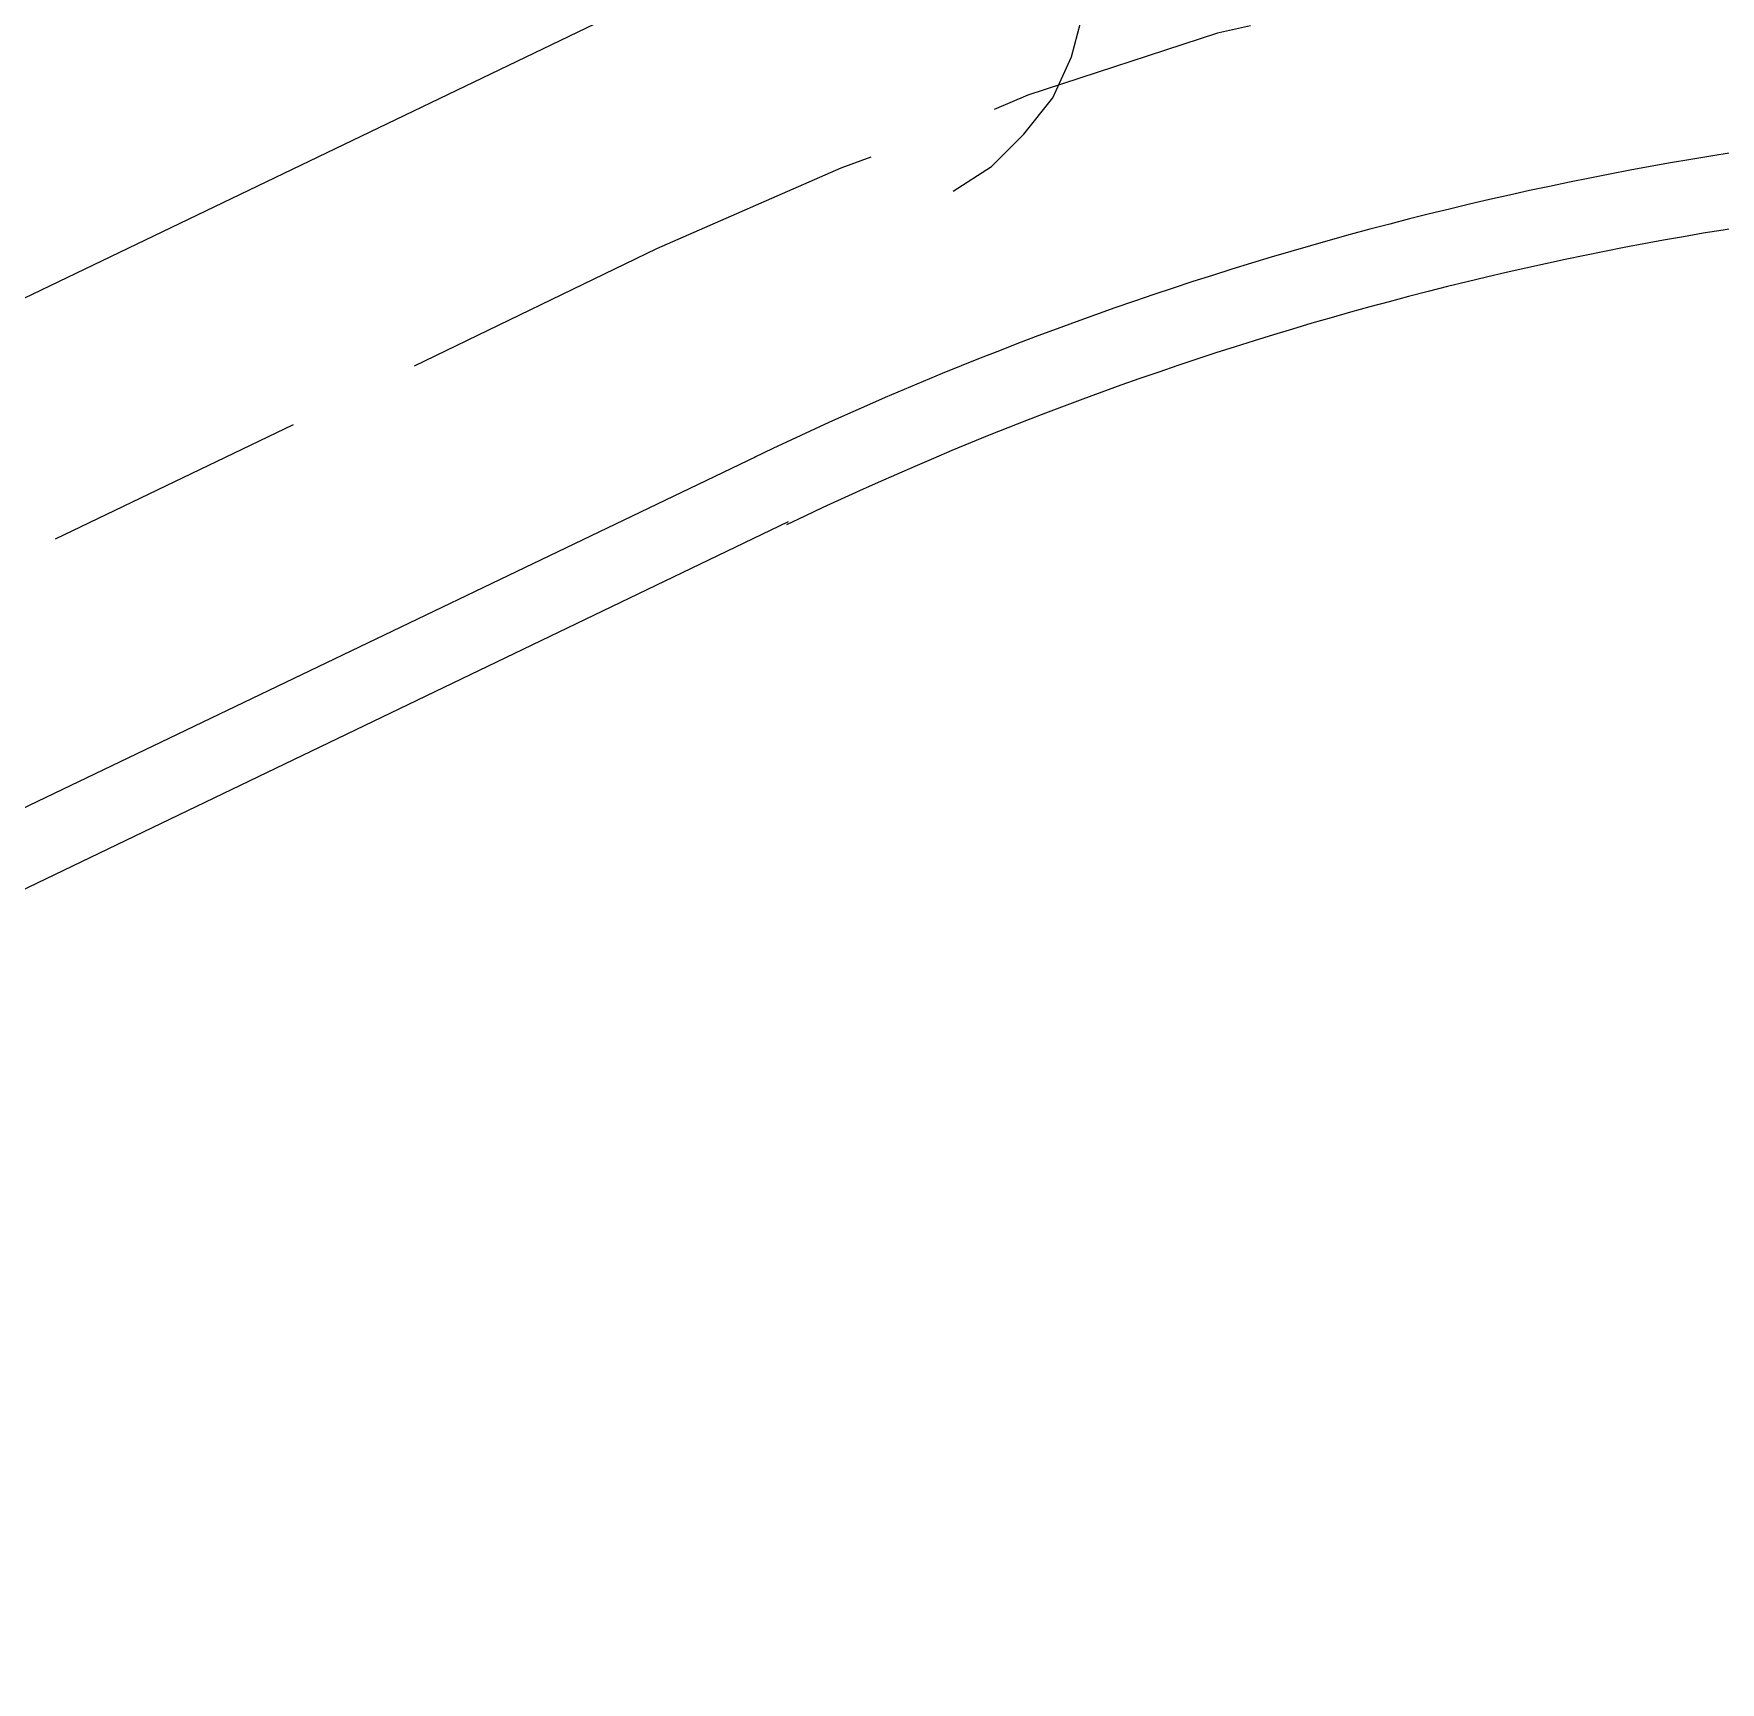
# Model space of a CAD drawing. Header units: metres. Extents: x -977055 to 805873, y -1033982 to 242021.
# Drawn here: x 2545.84 to 2570.99, y 739.59 to 764.16 of the extents above; entities that cross this region are included whole.
import ezdxf

# ---------------------------------------------------------------- set-up
doc = ezdxf.new("R2010")
doc.units = ezdxf.units.M
doc.layers.add('PDF_acera', color=7, linetype='Continuous')
doc.layers.add('PDF_linea de centro', color=7, linetype='Continuous')

# ---------------------------------------------------------------- blocks, each defined once
blk = doc.blocks.new('CALLE')
at = {"layer": 'PDF_acera', "lineweight": 9}
for points in [[(-236.319552, -99.828288), (-218.538432, -128.48976), (-140.386176, -131.156928), (-139.031424, -129.886848), (-137.973024, -98.769888), (-139.243104, -97.415136), (-233.102016, -94.1976)], [(-225.312192, -127.939392), (-242.034912, -100.929024)], [(-242.79696, -101.39472), (-226.031904, -128.405088)]]:
    blk.add_lwpolyline(points, dxfattribs=at)
for centre, radius, start, end in [((-260.810959, -149.932952), 41.764495, 10.387577, 31.8109008), ((-260.81091, -149.932935), 40.875389, 10.3875661, 31.8109153)]:
    blk.add_arc(centre, radius, start, end, dxfattribs=at)
at = {"layer": 'PDF_linea de centro', "lineweight": 9}
for points in [[(-225.523872, -122.435712), (-227.174976, -119.768544)], [(-221.62896, -128.91312), (-221.798304, -128.574432), (-222.983712, -126.499968), (-224.677152, -123.790464)], [(-221.925312, -129.929184), (-221.586624, -130.352544), (-221.163264, -130.691232), (-220.697568, -130.987584), (-220.189536, -131.156928), (-219.639168, -131.2416), (-216.54864, -131.326272)], [(-219.596832, -133.231392), (-219.72384, -132.850368), (-220.697568, -130.691232), (-220.909248, -130.310208)]]:
    blk.add_lwpolyline(points, dxfattribs=at)

msp = doc.modelspace()

# ---------------------------------------------------------------- block references
at = {"xscale": 1.255773352820658, "yscale": 1.255773352820658, "zscale": 1.255773352820658, "rotation": 83.85573648860341}
msp.add_blockref('CALLE', (2427.15058, 1056.36283, 1015.371), dxfattribs=at)

doc.saveas('drawing.dxf')
